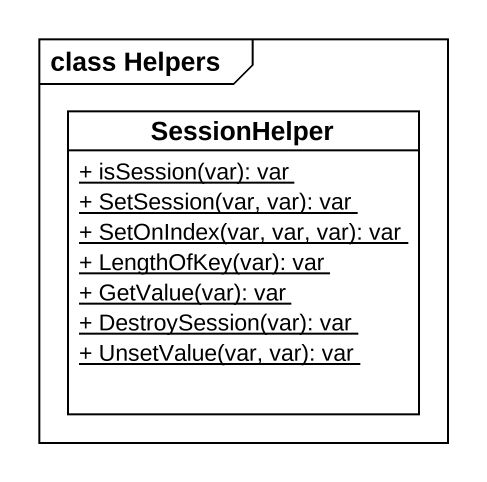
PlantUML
@startuml
mainframe class Helpers
hide circle
hide empty members
skinparam classAttributeIconSize 0
class SessionHelper {
  {static} + isSession(var): var
  {static} + SetSession(var, var): var
  {static} + SetOnIndex(var, var, var): var
  {static} + LengthOfKey(var): var
  {static} + GetValue(var): var
  {static} + DestroySession(var): var
  {static} + UnsetValue(var, var): var
}
@enduml
